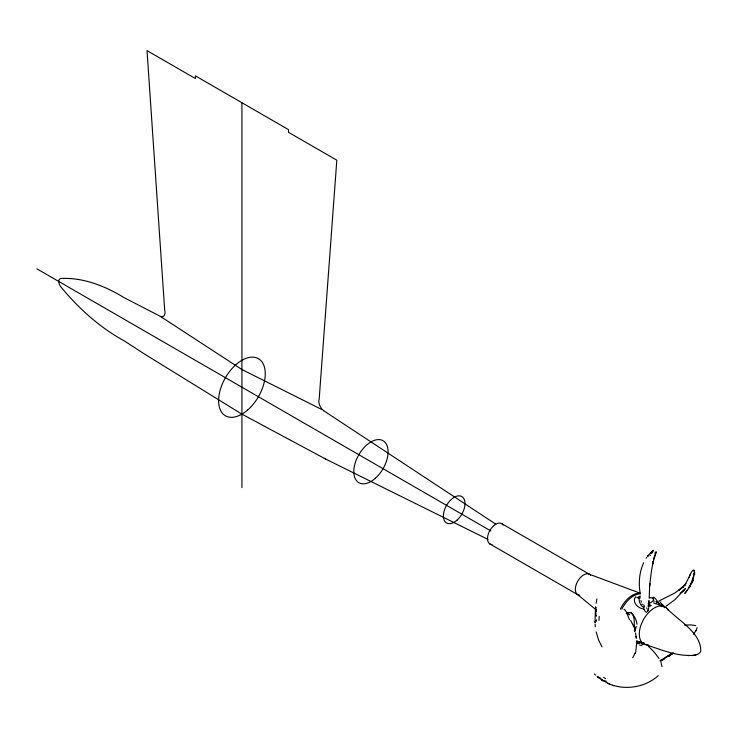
<?xml version="1.0" encoding="UTF-8"?>
<svg xmlns="http://www.w3.org/2000/svg" width="738" height="738" viewBox="0 0 738 738"><rect width="100%" height="100%" fill="white"/><g stroke="black" fill="none" stroke-linecap="round" stroke-linejoin="round"><path stroke-width="1.11" d="M595.917 613.435L595.852 615.326M639.311 597.097C638.444 600.806 640.187 605.621 643.896 607.669M694.513 574.791L694.301 570.52L694.513 574.791C695.38 564.828 690.482 572.854 689.274 576.747M697.087 627.66L696.119 630.464L693.416 634.191M595.529 620.907L595.446 621.756A3.865 2.878 86.6 0 1 595.354 622.512M595.575 607.411L595.658 606.811L595.815 607.411M694.071 573.73L693.923 574.551M694.043 573.896L694.024 573.998M596.156 603.241L596.931 598.961M693.775 575.299L694.061 573.758M648.739 607.697L647.678 611.285M693.877 574.81L693.969 574.293M693.333 576.959L693.48 576.433M693.268 577.171L691.626 581.895M632.752 657.742L635.732 651.737L636.645 643.73M650.824 605.409L649.219 604.404L649.089 600.354M648.342 605.455L648.739 602.531M635.206 653.407L635.436 652.724M649.219 604.404L649.145 604.616A11.78 5.83 -27.2 0 1 648.794 605.261M647.733 611.092L648.416 609.173M653.481 558.952L656.257 551.803L652.567 564.072L653.278 561.231L651.405 571.23L649.44 587.153L649.763 583.426L649.182 598.306M693.065 580.511L692.668 581.516A37.537 21.642 24.9 0 1 692.309 582.245M691.515 582.153L690.777 583.915M643.72 562.697C639.385 571.932 638.49 582.43 640.03 592.439M647.613 556.129L647.632 556.092A9.649 5.194 9.9 0 1 647.743 555.788M690.491 574.238L689.919 575.419M689.191 576.922L688.932 577.467M688.84 577.642L684.892 584.948L685.399 584.21L682.973 587.051L685.98 583.546L678.609 590.594L683.406 586.682L682.668 587.273M648.85 605.298L648.508 605.926M690.417 584.708L689.329 586.885L689.947 585.677M653.324 550.382L652.53 551.673M690.74 584.081L688.951 587.476L690.131 585.335M695.814 630.981L696.119 630.464M692.069 582.716L690.916 584.376M690.583 585.852L684.799 593.417L687.696 589.717M646.073 558.288L646.783 557.227M634.892 631.091L634.911 631.073A2.454 1.568 63.3 0 1 634.68 631.368L634.495 631.479M685.076 584.671L684.753 585.133L685.399 584.21M647.826 555.815L652.945 550.327M651.82 552.541L651.165 553.269M682.419 591.775L685.381 588.61L674.818 599.782L666.165 606.175M658.287 675.639C645.529 687.189 625.852 690.51 609.865 684.255M683.886 590.225L680.076 593.306M668.914 655.814L668.314 656.303M683.406 586.682L674.836 592.983L659.089 600.953M697.253 654.449C698.84 653.803 700.316 652.558 700.814 650.87C700.777 631.922 677.41 620.095 666.174 607.678M670.611 654.883L673.231 653.001L668.683 656.248L671.903 653.951M669.698 654.744L671.22 653.702L670.187 654.421M668.277 655.676L668.896 655.289M668.01 655.851L667.466 656.202M667.106 656.433L666.193 657.005M665.833 657.226L663.997 658.342M663.628 658.554L662.429 659.255M662.023 659.477L660.206 660.492M662.004 660.316L663.646 659.403A54.843 54.806 85.4 0 0 664.421 658.96M626.23 613.324L627.734 612.761L629.8 614.994M691.801 655.584L695.888 654.938M695.657 655.021L697.419 654.394M646.719 612.309L645.436 611.802L643.914 608.832M695.085 655.15C677.825 657.041 661.211 649.68 645.123 644.431M643.241 643.213L643.305 643.204A6.374 2.731 23.6 0 0 643.914 643.259M684.624 625.095L691.34 624.92L695.713 625.639M655.768 601.765L656.811 601.848M688.462 655.639L689.043 655.63M642.134 643.222L636.58 642.198M643.388 643.222L643.342 643.213A6.116 2.583 27.5 0 1 642.946 643.158M642.826 642.992L641.294 642.641M657.189 601.95L657.992 602.226A18.035 5.978 -51.7 0 1 659.062 602.116M613.278 685.482L613.776 685.63L612.678 685.298M653.471 602.992L663.785 606.304M640.446 593.306L589.542 574.312L502.126 523.888M639.708 642.115L636.599 640.722M609.523 684.108L610.317 684.44L609.118 683.932M324.268 458.372L488.002 539.413M607.964 683.36L608.665 683.729L607.568 683.157M321.842 409.535L241.926 369.544L160.367 316.381M607.623 683.222L597.826 677.032M623.997 609.265L624.597 609.643M325.984 459.23L241.926 414.147L144.703 354.166L123.726 340.522A172.249 99.445 60 0 1 60.903 286.934A5.886 3.395 60 0 1 58.754 281.482A5.886 3.395 60 0 1 60.903 278.512A172.249 99.445 60 0 1 123.726 297.46L158.633 315.458A8.164 4.714 60 0 0 164.675 309.96L147.028 50.627L195.312 78.505L195.312 75.811L288.54 129.639L288.54 132.323L336.823 160.201L319.176 399.157A8.164 4.714 60 0 0 323.751 410.762M36.9 268.844L490.825 530.917M489.497 543.703L577.771 594.708L596.212 609.948M603.564 680.916L602.208 680.049M495.807 524.183L323.724 410.743M661.23 603.481L663.674 605.769M600.501 678.895L597.199 676.543L597.568 676.838M661.718 604.201L663.997 606.396M624.966 609.957L628.066 614.551M648.065 645.842L654.707 652.733L659.043 658.536M594.459 673.951L595.723 675.205M602.033 646.922L598.629 640.123L596.156 631.922M630.695 620.474L634.523 628.103M642.3 604.828L642.023 604.108M639.8 596.765L640.215 597.965M661.017 662.466L661.94 666.626M641.414 602.19L640.962 600.584M634.874 629.21L634.892 629.293A6.374 3.183 69.8 0 1 635.021 629.911L635.012 630.049M634.698 626.737L634.984 628.49M635.529 633.029L636.147 637.171L636.082 636.654M648.619 601.175L648.702 601.885M636.11 636.876L636.294 638.425M595.326 626.728L595.105 623.933M595.834 607.651L595.944 611.119M595.022 621.922L595.529 607.789A11.125 9.612 -77.1 0 1 595.677 607.42M241.926 102.72L241.926 487.606M491.997 544.524A11.753 6.79 -60 0 1 489.931 530.401A11.753 6.79 -60 0 1 503.196 525.124M621.866 609.118A21.328 12.315 -60 0 1 640.501 593.869M648.121 644.8A21.328 12.315 -60 0 1 643.61 619.376A21.328 12.315 -60 0 1 667.973 609.948M653.047 550.373A11.125 4.723 19.1 0 1 653.195 550.262M648.481 555.899A3.865 1.956 3.3 0 1 648.029 556.194M650.584 555.022A23.505 9.29 -8.5 0 1 650.086 555.585M655.436 552.144A46.512 12.417 -21.5 0 1 654.864 553.325M652.263 552.753A54.843 9.465 -30.5 0 1 651.958 553.085M651.608 552.116A37.537 11.144 -16.4 0 1 651.119 552.633M652.945 551.655A29.114 10.258 -7.6 0 1 652.715 552.015M637.198 597.577A9.188 6.624 18.3 0 1 639.468 596.756M637.134 597.512A108.68 62.748 60 0 1 639.117 598.481M639.957 596.59A22.408 1.43 80.3 0 1 640.178 595.981M646.958 608.647A17.417 1.854 68 0 1 646.654 607.835M644.661 606.378A9.151 5.249 40.9 0 1 643.674 604.828M644.016 607.3A3.303 2.675 18.4 0 1 643.628 606.904M643.96 609.118A9.529 7.039 20.8 0 1 635.602 604.118A9.529 7.039 20.8 0 1 635.852 596.664M651.11 605.474A9.234 3.607 -13.4 0 1 648.545 606.737M649.514 597.623A9.511 3.303 -14.8 0 1 653.536 599.8A9.511 3.303 -14.8 0 1 648.149 603.859M648.093 605.972A7.435 3.838 -25.4 0 1 647.927 606.202M690.537 584.155A11.125 5.756 65.4 0 1 690.639 583.933M693.572 576.535A9.649 4.041 55.2 0 1 693.637 576.295M693.711 576.341A3.865 1.744 49 0 1 693.785 576.839M693.333 577.181A23.505 12.491 35.6 0 1 693.305 577.937M693.259 578.158A46.512 26.393 18.5 0 1 693.13 580.003M693.314 580.04A54.843 30.885 6 0 1 693.157 580.52M692.272 582.208A29.114 16.651 35.8 0 1 692.032 582.697M661.497 604.579A9.871 4.16 34.2 0 1 663.674 606.654M663.905 606.922A9.243 4.714 30.8 0 1 664.523 607.734M660.814 603.979A5.978 0.729 39 0 1 661.829 604.699M660.298 605.409A15.157 2.675 41.5 0 1 662.143 606.691M656.525 602.854A22.408 6.255 -43.4 0 1 657.678 602.503M658.6 603.813A17.417 6.125 -59.3 0 1 659.707 603.278M660.482 602.697A9.151 2.426 80.9 0 1 660.861 601.959M654.043 601.498A9.483 1.744 60.5 0 1 653.988 597.383A9.483 1.744 60.5 0 1 659.597 604.865M668.96 655.399A9.649 7.122 -35.2 0 1 669.357 655.15M669.449 655.187A3.865 3.109 -35.2 0 1 668.932 655.722M668.047 655.971A23.505 21.485 -30.8 0 1 667.032 656.728M666.884 656.885A46.512 45.867 -22.5 0 1 664.209 658.61M662.069 660.455A37.537 36.282 -22.4 0 1 660.824 661.091M660.667 660.768A29.114 26.651 -23.9 0 1 660.04 661.063M598.315 677.133A11.125 2.159 30.5 0 1 598.066 676.949M606.295 681.257A23.505 5.267 37.9 0 1 605.492 680.796M605.723 678.702A46.512 19.096 47.6 0 1 603.656 677.373M604.191 680.86A54.843 29.243 55 0 1 603.564 680.473M602.457 680.823A37.537 12.537 45 0 1 601.415 680.141M600.686 678.388A29.114 5.922 40.5 0 1 600.049 677.945M637.06 641.645A18.035 16.771 23.5 0 1 636.451 641.47M639.449 643.767A17.417 15.258 21.9 0 1 636.7 643.241M643.628 643.997A9.151 3.672 12.3 0 1 642.374 644.016M644.477 643.167A2.094 0.6 15.4 0 1 643.905 643.121M641.174 642.291A12.278 5.72 30.8 0 1 639.661 641.765M642.346 642.577A6.282 1.476 6.1 0 1 641.58 642.558M642.143 643.268A9.483 3.007 41.8 0 1 639.754 645.224M643.001 642.918A9.234 2.74 38.2 0 1 641.47 642.669M594.92 622.411A9.649 7.823 85.4 0 1 594.902 621.922M596.581 619.8A23.505 13.754 -89.5 0 1 596.47 621.165M599.173 616.331A46.512 16.928 -87.9 0 1 598.97 620.344M596.332 615.308A54.843 10.489 -87.6 0 1 596.295 616.239M595.446 612.116A37.537 16.771 -87 0 1 595.418 613.472M596.378 611.036A29.114 16.891 -86.1 0 1 596.387 611.996M635.003 629.532A9.871 5.701 81.6 0 1 634.366 630.363M634.828 628.444A6.116 2.989 73.9 0 1 634.892 629.034M636.294 626.451A9.243 4.88 88.2 0 1 635.15 629.339M635.086 628.066A6.245 4.382 50.6 0 1 635.409 629.302M635.114 630.058A2.094 1.356 63 0 1 635.15 630.852M627.854 613.333A9.511 4.64 -89.3 0 1 632.807 614.948A9.511 4.64 -89.3 0 1 634.043 624.911M630.713 612.402A17.491 12.094 87.9 0 1 637.06 624.256M634.145 625.224A12.278 4.659 75.9 0 1 634.486 626.719M629.643 619.874A18.819 4.253 58.9 0 1 627.014 613.407M626.58 613.26A9.991 8.284 88.2 0 1 627.568 612.854M579.828 595.252A11.771 6.799 -60 0 1 577.476 581.636A11.771 6.799 -60 0 1 590.621 575.225M620.344 609.173A21.162 12.223 -60 0 1 640.418 593.398M375.384 478.261A24.234 13.994 -60 0 0 383.068 440.715A24.234 13.994 -60 0 0 354.397 466.139A24.234 13.994 -60 0 0 375.384 478.261M456.988 520.198A15.267 8.819 -60 0 0 461.822 496.545A15.267 8.819 -60 0 0 443.759 512.559A15.267 8.819 -60 0 0 456.988 520.198M247.968 409.747A32.989 19.04 -60 0 0 258.42 358.65A32.989 19.04 -60 0 0 219.398 393.253A32.989 19.04 -60 0 0 247.968 409.747"/></g></svg>
